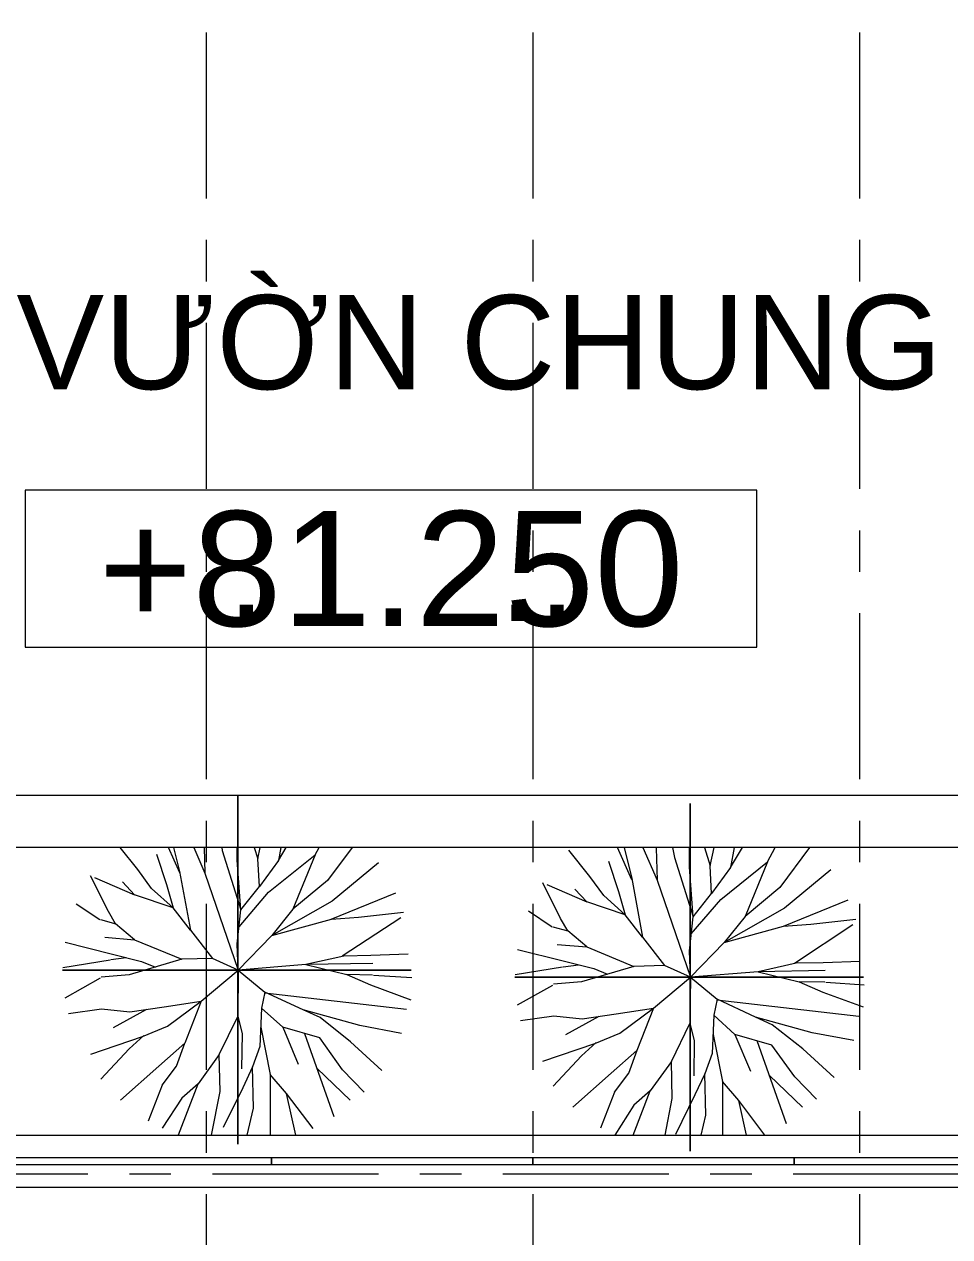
# Model space of a CAD drawing. Header units: millimetres. Extents: x -20144 to 117103, y -11426 to 48263.
# Drawn here: x 93754 to 97296, y 11211 to 15850 of the extents above; entities that cross this region are included whole.
import ezdxf
from ezdxf.enums import TextEntityAlignment as Align

# ---------------------------------------------------------------- set-up
doc = ezdxf.new("R2010")
doc.units = ezdxf.units.MM
doc.linetypes.add('Grid Line', pattern=[22.225, 12.7, -3.175, 3.175, -3.175])
for name, color, linetype, lineweight in [('CHU', 181, 'Continuous', 5), ('KI-HIEU-1', 151, 'Continuous', 9), ('KINH', 152, 'Continuous', 5), ('L-SITE', 91, 'Continuous', 5), ('NET-THAY', 2, 'Continuous', 15), ('TRUC', 225, 'Continuous', 5)]:
    doc.layers.add(name, color=color, linetype=linetype, lineweight=lineweight)
doc.styles.add('Arial', font='arial.ttf', dxfattribs={"height": 476.25})
doc.styles.add('Arial_4', font='arial.ttf', dxfattribs={"height": 360})

# ---------------------------------------------------------------- blocks, each defined once
blk = doc.blocks.new('*U631')
at = {"color": 7, "ltscale": 30, "true_color": 0xffffff, "insert": (520, 350), "char_height": 200, "attachment_point": 5, "bg_fill": 3, "box_fill_scale": 1.25, "bg_fill_color": 256, "bg_fill_true_color": 13158600, "bg_fill_transparency": 0}
blk.add_mtext('\\A1;.      ..', dxfattribs=at)
blk.add_lwpolyline([(-200, 200), (1200, 200), (1200, 500), (-200, 500)], close=True)
at = {"color": 7, "style": 'Arial'}
blk.add_attdef('±0.000', text='', height=220, dxfattribs=at).set_placement((500, 350), align=Align.MIDDLE)
blk = doc.blocks.new('System Panel - Glazed-668080-MẶT BẰNG TẦNG 23')
at = {"layer": 'KINH', "lineweight": 9}
for p, q in [((500, 12.7), (-500, 12.7)), ((-500, 12.7), (-500, -12.7)), ((500, -12.7), (500, 12.7)), ((-500, -12.7), (500, -12.7))]:
    blk.add_line(p, q, dxfattribs=at)
blk = doc.blocks.new('CAY XANH 1 - new block_dwg_110_植栽_中_高木 - 落葉1_φ4000_H5500-1445069-IDEA-4th Storey - Detail-V148-MẶT BẰNG TẦNG 23')
at = {"layer": 'L-SITE'}
for p, q in [((-667, 1111), (-797, 1400)), ((-387, 1400), (-379, 1110)), ((879, 1317), (625, 696)), ((1796, 880), (1057, 580)), ((-1850, 759), (-1578, 578)), ((-1570, 578), (-1398, 529)), ((1855, 599), (1188, 159)), ((-1453, 121), (-1278, 144)), ((-2000, 33), (-1462, 119)), ((-1975, -315), (-1571, -88)), ((1984, -88), (1545, -58)), ((1923, -449), (303, -262)), ((-1423, -653), (-1041, -445)), ((1097, -1672), (762, -724)), ((1278, -1483), (902, -1122)), ((-1024, -1718), (-864, -1308)), ((855, -1808), (552, -1405))]:
    blk.add_line(p, q, dxfattribs=at)
at = {"layer": 'L-SITE', "flags": 128}
for points in [[(-737, 1400), (-670, 1129), (-546, 458), (-743, 713), (-989, 932), (-1147, 1149), (-1348, 1400)], [(-507, 1400), (-379, 1110), (0, 0), (-295, 133)], [(-187, 1400), (-181, 1368), (30, 691), (242, 956)], [(1939, 182), (1516, 167), (1206, 162), (773, 64), (0, 0), (-10, 303), (30, 691), (-10, 1257), (-10, 1400)], [(1300, 1400), (1021, 1024), (625, 696), (384, 396), (0, 0), (305, -251), (268, -432)], [(10, 497), (348, 890), (879, 1317), (924, 1400)], [(184, 1400), (224, 1272), (252, 1400)], [(485, 1400), (459, 1252), (548, 1400)], [(-934, 1324), (-819, 978), (-743, 713), (-1182, 862)], [(459, 1252), (242, 956), (224, 1272)], [(1602, 1227), (1074, 790), (384, 396), (1064, 582), (1374, 607), (1887, 662)], [(-1522, 376), (-1182, 348), (-1399, 530), (-1482, 672), (-1685, 1077)], [(-1640, 1059), (-1182, 862), (-1319, 1008)], [(-546, 458), (-295, 133), (-645, 125)], [(-1974, 319), (-1451, 187), (-1104, 101), (-945, 37)], [(-1182, 348), (-645, 125), (-1245, -52), (-1564, -80)], [(-1683, -957), (-1092, -755), (-807, -637), (-423, -352), (0, 0), (-5, -527)], [(1538, 78), (773, 64), (1241, -50)], [(1534, -57), (1241, -50), (1512, -168), (1971, -338)], [(1865, -721), (1389, -632), (743, -453), (305, -251)], [(-1938, -494), (-1560, -440), (-1235, -475), (-846, -416), (-423, -352), (-610, -834), (-905, -1095), (-1342, -1483)], [(-217, -960), (-5, -527), (44, -720), (39, -1126)], [(508, -651), (268, -432), (248, -870), (165, -1101)], [(1640, -1145), (1284, -817), (935, -541), (743, -453)], [(258, -651), (365, -1191), (365, -1881)], [(1438, -1391), (1191, -1135), (931, -773), (508, -651), (685, -1070)], [(-1567, -1243), (-1244, -895), (-1077, -745)], [(-867, -1310), (-703, -1095), (-608, -832)], [(-303, -1881), (-207, -1385), (-217, -960), (-458, -1297)], [(103, -1881), (175, -1573), (165, -1101), (52, -1342), (-170, -1795)], [(657, -1881), (552, -1405), (365, -1191)], [(-682, -1880), (-458, -1297), (-645, -1459), (-866, -1803)]]:
    blk.add_lwpolyline(points, dxfattribs=at)
blk = doc.blocks.new('CAY XANH 1 - new block_dwg-V149-MẶT BẰNG TẦNG 23')
at = {"xscale": 0.5, "yscale": 0.5, "zscale": 0.5}
blk.add_blockref('CAY XANH 1 - new block_dwg_110_植栽_中_高木 - 落葉1_φ4000_H5500-1445069-IDEA-4th Storey - Detail-V148-MẶT BẰNG TẦNG 23', (-494873.7, 495980.5), dxfattribs=at)
blk = doc.blocks.new('CAY XANH 1 - CAY XANH_dwg-714093-MẶT BẰNG TẦNG 23')
at = {"layer": 'L-SITE'}
for p, q in [((28746.5, 0), (28733, 0)), ((28788.3, 0), (28770.7, 0)), ((28931.4, 0), (28921.9, 0)), ((29155.3, 0), (29164.1, 0))]:
    blk.add_line(p, q, dxfattribs=at)
at = {"layer": 'L-SITE', "flags": 128}
for points in [[(28694.1, 0), (28684.6, 0), (28661.3, 0), (28659.4, 0), (28644, 0), (28634.5, 0), (28611.2, 0), (28603.7, 0), (28594.2, 0), (28603.7, 0), (28609.6, 0), (28592.2, 0), (28570.9, 0), (28578.4, 0), (28603.7, 0), (28662, 0), (28642.6, 0), (28600.1, 0), (28579.1, 0), (28609.9, 0), (28604, 0), (28575.2, 0), (28563.7, 0), (28584.7, 0), (28609.9, 0), (28613.8, 0), (28600.1, 0), (28611.8, 0), (28638.7, 0), (28677.6, 0), (28708.4, 0), (28713.9, 0), (28725.7, 0), (28715.9, 0), (28712.3, 0), (28702.5, 0), (28691, 0), (28706.4, 0), (28731.3, 0), (28735.2, 0), (28750.6, 0), (28756.5, 0), (28781.4, 0), (28806.3, 0), (28821.7, 0), (28833.5, 0), (28837.1, 0), (28862.3, 0), (28883.3, 0), (28898.7, 0), (28916, 0), (28931.4, 0)], [(28647.5, 0), (28660.7, 0), (28678.3, 0), (28673.9, 0), (28669.5, 0), (28647.5, 0)], [(29039.2, 0), (29014.3, 0), (28989.4, 0), (28974, 0), (28975.7, 0), (28958.6, 0), (28943.2, 0), (28925.9, 0), (28918, 0), (28931.4, 0), (28920, 0), (28895.1, 0), (28877.7, 0), (28821.5, 0), (28814, 0), (28794.6, 0), (28769.7, 0), (28707.5, 0), (28715.4, 0), (28722.9, 0), (28717.3, 0), (28707.5, 0), (28702, 0), (28694.1, 0)], [(28752.4, 0), (28737, 0), (28715.7, 0)], [(28715.7, 0), (28725.2, 0), (28721.6, 0), (28735, 0), (28740.6, 0), (28746.5, 0), (28765.8, 0), (28752.4, 0)], [(28733, 0), (28738.9, 0), (28756, 0), (28765.8, 0), (28771.4, 0), (28775.3, 0), (28781.2, 0), (28788.7, 0), (28792.7, 0), (28732.7, 0)], [(28732.7, 0), (28740.3, 0), (28815.9, 0), (28825.4, 0), (28881.6, 0), (28895.1, 0), (28898.7, 0), (28889.2, 0), (28895.1, 0), (28904.6, 0), (28921.9, 0), (28927.8, 0)], [(28763.8, 0), (28748.4, 0), (28746.5, 0)], [(28785.1, 0), (28788.7, 0), (28790.7, 0), (28785.1, 0), (28763.8, 0)], [(28770.7, 0), (28768.5, 0), (28779.5, 0), (28788.3, 0)], [(28817.6, 0), (28796.6, 0), (28785.1, 0)], [(28921.9, 0), (28908.5, 0), (28910.5, 0), (28893.1, 0), (28898.7, 0), (28893.1, 0), (28867.9, 0), (28812, 0)], [(28812, 0), (28823.5, 0), (28817.6, 0)], [(28927.8, 0), (28939.3, 0), (28941.3, 0), (28946.8, 0), (28956.7, 0), (28933.4, 0), (28921.9, 0), (28931.4, 0), (28946.8, 0), (28962.2, 0), (28970.1, 0), (28981.6, 0), (28995, 0)], [(29091.3, 0), (29110.6, 0), (29116.2, 0), (29106.7, 0), (29089.3, 0), (29081.8, 0), (29072, 0), (29058.5, 0), (29037.2, 0), (29033.6, 0), (29018.2, 0), (29008.4, 0), (29002.8, 0), (28997, 0), (28983.5, 0), (28966.2, 0), (28958.6, 0), (28956.7, 0), (28939.3, 0), (28921.9, 0)], [(28921.9, 0), (28931.4, 0), (28933.4, 0), (28943.2, 0), (28956.7, 0), (28954.7, 0), (28958.6, 0), (28975.7, 0), (28981.6, 0), (28987.5, 0), (29004.8, 0), (29037.2, 0), (29047.1, 0), (29053, 0), (29041.2, 0), (29043.1, 0), (29051, 0), (29068.4, 0)], [(28995, 0), (29010.4, 0), (29025.8, 0), (29020.2, 0), (29006.5, 0)], [(29006.5, 0), (29025.8, 0), (29029.7, 0), (29018.2, 0), (29025.8, 0), (29045.1, 0), (29053, 0), (29062.5, 0), (29070, 0), (29083.8, 0), (29108.7, 0), (29114.5, 0)], [(29312.7, 0), (29293.4, 0), (29302.9, 0), (29316.3, 0), (29320.3, 0), (29302.9, 0), (29285.5, 0), (29262.6, 0), (29270.1, 0), (29304.9, 0), (29312.7, 0), (29304.9, 0), (29297.3, 0), (29281.9, 0), (29327.3, 0), (29348.6, 0), (29330.1, 0), (29343.5, 0), (29390.9, 0), (29381.4, 0), (29362, 0), (29366, 0), (29373.5, 0), (29352.5, 0), (29344.7, 0), (29331.2, 0), (29311.9, 0), (29298.5, 0), (29229.9, 0), (29212.5, 0), (29205, 0), (29176.1, 0), (29168.3, 0), (29150.9, 0), (29145.3, 0), (29160.7, 0), (29174.2, 0), (29170.2, 0), (29152.9, 0), (29145.3, 0), (29102.8, 0), (29106.7, 0), (29070, 0), (29043.1, 0), (29037.2, 0)], [(29037.2, 0), (29058.5, 0), (29072, 0), (29087.4, 0), (29099.2, 0), (29089.3, 0), (29075.9, 0), (29068.4, 0), (29104.7, 0), (29116.2, 0)], [(29116.2, 0), (29091.3, 0), (29083.8, 0), (29070, 0), (29049, 0), (29039.2, 0)], [(29068.4, 0), (29056.6, 0), (29060.5, 0), (29112.3, 0), (29147, 0), (29158.4, 0), (29135.5, 0), (29131.6, 0), (29147, 0), (29162.4, 0), (29169.9, 0), (29187.3, 0), (29195.1, 0), (29222, 0), (29233.5, 0), (29256.7, 0), (29210.9, 0), (29220.4, 0), (29208.6, 0), (29224, 0), (29237.7, 0), (29247.2, 0), (29260.6, 0), (29268.5, 0), (29283.9, 0), (29299.3, 0), (29312.7, 0)], [(29114.5, 0), (29100.8, 0), (29091.3, 0)], [(29160.7, 0), (29147, 0), (29133.5, 0), (29139.4, 0), (29162.4, 0), (29170.2, 0), (29154.8, 0)], [(29164.1, 0), (29172.9, 0), (29179.5, 0), (29192.7, 0), (29186.1, 0), (29150.9, 0), (29144.3, 0), (29137.8, 0), (29144.3, 0), (29155.3, 0)], [(29154.8, 0), (29162.4, 0), (29181.7, 0), (29191.5, 0), (29185.6, 0), (29212.5, 0), (29224, 0), (29205, 0), (29199.1, 0), (29177.8, 0), (29179.7, 0)], [(29179.7, 0), (29174.2, 0), (29160.7, 0)], [(29221.3, 0), (29199.3, 0), (29186.1, 0), (29199.3, 0)], [(29199.3, 0), (29210.3, 0), (29230.1, 0), (29241.1, 0), (29283.4, 0), (29301, 0), (29296.6, 0), (29238.9, 0), (29241.1, 0), (29225.7, 0), (29221.3, 0)]]:
    blk.add_lwpolyline(points, dxfattribs=at)
for points in [[(28645.7, 0), (28641.3, 0), (28706.9, 0), (28676.5, 0), (28672.1, 0), (28685.3, 0), (28676.5, 0)], [(28690.8, 0), (28669.5, 0), (28662, 0), (28675.4, 0), (28681, 0), (28698.3, 0), (28700.3, 0)], [(28737.7, 0), (28750.9, 0), (28759.7, 0), (28755.3, 0), (28737.7, 0), (28711.3, 0), (28700.3, 0), (28698.1, 0), (28715.7, 0), (28717.9, 0), (28722.3, 0), (28739.9, 0)], [(28785.9, 0), (28783.7, 0), (28768.3, 0), (28757.3, 0), (28752.9, 0), (28748.5, 0), (28768.3, 0), (28777.1, 0)], [(28904.6, 0), (28915.6, 0), (28871.6, 0), (28805.9, 0), (28810.3, 0), (28803.7, 0), (28873.8, 0), (28882.6, 0)], [(28871.6, 0), (28858.4, 0), (28851.8, 0), (28862.8, 0)], [(28898, 0), (28909, 0), (28928.8, 0), (28931, 0), (28935.4, 0), (28942, 0), (28931, 0), (28909, 0), (28880.4, 0)], [(28926.6, 0), (28942, 0), (28957.4, 0), (28950.8, 0), (28975, 0), (28957.4, 0), (28948.6, 0), (28915.6, 0)], [(28970.6, 0), (28975, 0), (28957.4, 0), (28942, 0), (28955.2, 0), (28950.8, 0)], [(29036.6, 0), (29043.2, 0), (29045.4, 0), (29025.6, 0), (29023.4, 0)], [(29118, 0), (29115.8, 0), (29135.6, 0), (29140, 0), (29129, 0)], [(29157.5, 0), (29161.9, 0), (29190.5, 0), (29194.9, 0), (29192.7, 0), (29205.9, 0), (29225.7, 0), (29219.1, 0), (29205.9, 0), (29203.7, 0), (29192.7, 0), (29164.1, 0)], [(29287, 0), (29239.4, 0), (29231.8, 0), (29294.6, 0), (29300.5, 0), (29319.8, 0), (29304.4, 0)]]:
    blk.add_lwpolyline(points, close=True, dxfattribs=at)
blk = doc.blocks.new('CAY XANH 1 - CAY XANH_dwg-714092-MẶT BẰNG TẦNG 23')
at = {"layer": 'L-SITE'}
for p, q in [((0, -28746.5), (0, -28733)), ((0, -28788.3), (0, -28770.7)), ((0, -28931.4), (0, -28921.9)), ((0, -29155.3), (0, -29164.1))]:
    blk.add_line(p, q, dxfattribs=at)
at = {"layer": 'L-SITE', "flags": 128}
for points in [[(0, -28694.1), (0, -28684.6), (0, -28661.3), (0, -28659.4), (0, -28644), (0, -28634.5), (0, -28611.2), (0, -28603.7), (0, -28594.2), (0, -28603.7), (0, -28609.6), (0, -28592.2), (0, -28570.9), (0, -28578.4), (0, -28603.7), (0, -28662), (0, -28642.6), (0, -28600.1), (0, -28579.1), (0, -28609.9), (0, -28604), (0, -28575.2), (0, -28563.7), (0, -28584.7), (0, -28609.9), (0, -28613.8), (0, -28600.1), (0, -28611.8), (0, -28638.7), (0, -28677.6), (0, -28708.4), (0, -28713.9), (0, -28725.7), (0, -28715.9), (0, -28712.3), (0, -28702.5), (0, -28691), (0, -28706.4), (0, -28731.3), (0, -28735.2), (0, -28750.6), (0, -28756.5), (0, -28781.4), (0, -28806.3), (0, -28821.7), (0, -28833.5), (0, -28837.1), (0, -28862.3), (0, -28883.3), (0, -28898.7), (0, -28916), (0, -28931.4)], [(0, -28647.5), (0, -28660.7), (0, -28678.3), (0, -28673.9), (0, -28669.5), (0, -28647.5)], [(0, -29039.2), (0, -29014.3), (0, -28989.4), (0, -28974), (0, -28975.7), (0, -28958.6), (0, -28943.2), (0, -28925.9), (0, -28918), (0, -28931.4), (0, -28920), (0, -28895.1), (0, -28877.7), (0, -28821.5), (0, -28814), (0, -28794.6), (0, -28769.7), (0, -28707.5), (0, -28715.4), (0, -28722.9), (0, -28717.3), (0, -28707.5), (0, -28702), (0, -28694.1)], [(0, -28752.4), (0, -28737), (0, -28715.7)], [(0, -28715.7), (0, -28725.2), (0, -28721.6), (0, -28735), (0, -28740.6), (0, -28746.5), (0, -28765.8), (0, -28752.4)], [(0, -28733), (0, -28738.9), (0, -28756), (0, -28765.8), (0, -28771.4), (0, -28775.3), (0, -28781.2), (0, -28788.7), (0, -28792.7), (0, -28732.7)], [(0, -28732.7), (0, -28740.3), (0, -28815.9), (0, -28825.4), (0, -28881.6), (0, -28895.1), (0, -28898.7), (0, -28889.2), (0, -28895.1), (0, -28904.6), (0, -28921.9), (0, -28927.8)], [(0, -28763.8), (0, -28748.4), (0, -28746.5)], [(0, -28785.1), (0, -28788.7), (0, -28790.7), (0, -28785.1), (0, -28763.8)], [(0, -28770.7), (0, -28768.5), (0, -28779.5), (0, -28788.3)], [(0, -28817.6), (0, -28796.6), (0, -28785.1)], [(0, -28921.9), (0, -28908.5), (0, -28910.5), (0, -28893.1), (0, -28898.7), (0, -28893.1), (0, -28867.9), (0, -28812)], [(0, -28812), (0, -28823.5), (0, -28817.6)], [(0, -28927.8), (0, -28939.3), (0, -28941.3), (0, -28946.8), (0, -28956.7), (0, -28933.4), (0, -28921.9), (0, -28931.4), (0, -28946.8), (0, -28962.2), (0, -28970.1), (0, -28981.6), (0, -28995)], [(0, -29091.3), (0, -29110.6), (0, -29116.2), (0, -29106.7), (0, -29089.3), (0, -29081.8), (0, -29072), (0, -29058.5), (0, -29037.2), (0, -29033.6), (0, -29018.2), (0, -29008.4), (0, -29002.8), (0, -28997), (0, -28983.5), (0, -28966.2), (0, -28958.6), (0, -28956.7), (0, -28939.3), (0, -28921.9)], [(0, -28921.9), (0, -28931.4), (0, -28933.4), (0, -28943.2), (0, -28956.7), (0, -28954.7), (0, -28958.6), (0, -28975.7), (0, -28981.6), (0, -28987.5), (0, -29004.8), (0, -29037.2), (0, -29047.1), (0, -29053), (0, -29041.2), (0, -29043.1), (0, -29051), (0, -29068.4)], [(0, -28995), (0, -29010.4), (0, -29025.8), (0, -29020.2), (0, -29006.5)], [(0, -29006.5), (0, -29025.8), (0, -29029.7), (0, -29018.2), (0, -29025.8), (0, -29045.1), (0, -29053), (0, -29062.5), (0, -29070), (0, -29083.8), (0, -29108.7), (0, -29114.5)], [(0, -29312.7), (0, -29293.4), (0, -29302.9), (0, -29316.3), (0, -29320.3), (0, -29302.9), (0, -29285.5), (0, -29262.6), (0, -29270.1), (0, -29304.9), (0, -29312.7), (0, -29304.9), (0, -29297.3), (0, -29281.9), (0, -29327.3), (0, -29348.6), (0, -29330.1), (0, -29343.5), (0, -29390.9), (0, -29381.4), (0, -29362), (0, -29366), (0, -29373.5), (0, -29352.5), (0, -29344.7), (0, -29331.2), (0, -29311.9), (0, -29298.5), (0, -29229.9), (0, -29212.5), (0, -29205), (0, -29176.1), (0, -29168.3), (0, -29150.9), (0, -29145.3), (0, -29160.7), (0, -29174.2), (0, -29170.2), (0, -29152.9), (0, -29145.3), (0, -29102.8), (0, -29106.7), (0, -29070), (0, -29043.1), (0, -29037.2)], [(0, -29037.2), (0, -29058.5), (0, -29072), (0, -29087.4), (0, -29099.2), (0, -29089.3), (0, -29075.9), (0, -29068.4), (0, -29104.7), (0, -29116.2)], [(0, -29116.2), (0, -29091.3), (0, -29083.8), (0, -29070), (0, -29049), (0, -29039.2)], [(0, -29068.4), (0, -29056.6), (0, -29060.5), (0, -29112.3), (0, -29147), (0, -29158.4), (0, -29135.5), (0, -29131.6), (0, -29147), (0, -29162.4), (0, -29169.9), (0, -29187.3), (0, -29195.1), (0, -29222), (0, -29233.5), (0, -29256.7), (0, -29210.9), (0, -29220.4), (0, -29208.6), (0, -29224), (0, -29237.7), (0, -29247.2), (0, -29260.6), (0, -29268.5), (0, -29283.9), (0, -29299.3), (0, -29312.7)], [(0, -29114.5), (0, -29100.8), (0, -29091.3)], [(0, -29160.7), (0, -29147), (0, -29133.5), (0, -29139.4), (0, -29162.4), (0, -29170.2), (0, -29154.8)], [(0, -29164.1), (0, -29172.9), (0, -29179.5), (0, -29192.7), (0, -29186.1), (0, -29150.9), (0, -29144.3), (0, -29137.8), (0, -29144.3), (0, -29155.3)], [(0, -29154.8), (0, -29162.4), (0, -29181.7), (0, -29191.5), (0, -29185.6), (0, -29212.5), (0, -29224), (0, -29205), (0, -29199.1), (0, -29177.8), (0, -29179.7)], [(0, -29179.7), (0, -29174.2), (0, -29160.7)], [(0, -29221.3), (0, -29199.3), (0, -29186.1), (0, -29199.3)], [(0, -29199.3), (0, -29210.3), (0, -29230.1), (0, -29241.1), (0, -29283.4), (0, -29301), (0, -29296.6), (0, -29238.9), (0, -29241.1), (0, -29225.7), (0, -29221.3)]]:
    blk.add_lwpolyline(points, dxfattribs=at)
for points in [[(0, -28645.7), (0, -28641.3), (0, -28706.9), (0, -28676.5), (0, -28672.1), (0, -28685.3), (0, -28676.5)], [(0, -28690.8), (0, -28669.5), (0, -28662), (0, -28675.4), (0, -28681), (0, -28698.3), (0, -28700.3)], [(0, -28737.7), (0, -28750.9), (0, -28759.7), (0, -28755.3), (0, -28737.7), (0, -28711.3), (0, -28700.3), (0, -28698.1), (0, -28715.7), (0, -28717.9), (0, -28722.3), (0, -28739.9)], [(0, -28785.9), (0, -28783.7), (0, -28768.3), (0, -28757.3), (0, -28752.9), (0, -28748.5), (0, -28768.3), (0, -28777.1)], [(0, -28904.6), (0, -28915.6), (0, -28871.6), (0, -28805.9), (0, -28810.3), (0, -28803.7), (0, -28873.8), (0, -28882.6)], [(0, -28871.6), (0, -28858.4), (0, -28851.8), (0, -28862.8)], [(0, -28898), (0, -28909), (0, -28928.8), (0, -28931), (0, -28935.4), (0, -28942), (0, -28931), (0, -28909), (0, -28880.4)], [(0, -28926.6), (0, -28942), (0, -28957.4), (0, -28950.8), (0, -28975), (0, -28957.4), (0, -28948.6), (0, -28915.6)], [(0, -28970.6), (0, -28975), (0, -28957.4), (0, -28942), (0, -28955.2), (0, -28950.8)], [(0, -29036.6), (0, -29043.2), (0, -29045.4), (0, -29025.6), (0, -29023.4)], [(0, -29118), (0, -29115.8), (0, -29135.6), (0, -29140), (0, -29129)], [(0, -29157.5), (0, -29161.9), (0, -29190.5), (0, -29194.9), (0, -29192.7), (0, -29205.9), (0, -29225.7), (0, -29219.1), (0, -29205.9), (0, -29203.7), (0, -29192.7), (0, -29164.1)], [(0, -29287), (0, -29239.4), (0, -29231.8), (0, -29294.6), (0, -29300.5), (0, -29319.8), (0, -29304.4)]]:
    blk.add_lwpolyline(points, close=True, dxfattribs=at)
blk = doc.blocks.new('CAY XANH 1 - CAY XANH 1-V150-MẶT BẰNG TẦNG 23')
for name, p, xscale, yscale, zscale in [('CAY XANH 1 - CAY XANH_dwg-714092-MẶT BẰNG TẦNG 23', (0, 46610), 1.608504446305672, 1.608504446305672, 1.608504446305672), ('CAY XANH 1 - new block_dwg-V149-MẶT BẰNG TẦNG 23', (331762.8, -332503.6), 0.6703958691910499, 0.6703958691910499, 0.6703958691910499), ('CAY XANH 1 - CAY XANH_dwg-714093-MẶT BẰNG TẦNG 23', (-46720.7, 0), 1.612196637345681, 1.612196637345681, 1.612196637345681)]:
    blk.add_blockref(name, p, dxfattribs=dict(xscale=xscale, yscale=yscale, zscale=zscale))
blk = doc.blocks.new('CAY XANH 1 - new block_dwg_110_植栽_中_高木 - 落葉1_φ4000_H5500-1445069-IDEA-4th Storey - Detail-V151-MẶT BẰNG TẦNG 23')
at = {"layer": 'L-SITE'}
for p, q in [((-667, 1111), (-833, 1481)), ((879, 1317), (625, 696)), ((1796, 880), (1057, 580)), ((-1850, 759), (-1578, 578)), ((-1570, 578), (-1398, 529)), ((1855, 599), (1188, 159)), ((-1453, 121), (-1278, 144)), ((-2000, 33), (-1462, 119)), ((-1975, -315), (-1571, -88)), ((1984, -88), (1545, -58)), ((1923, -449), (303, -262)), ((-1423, -653), (-1041, -445)), ((1097, -1672), (762, -724)), ((1278, -1483), (902, -1122)), ((-1024, -1718), (-864, -1308)), ((849, -1801), (552, -1405))]:
    blk.add_line(p, q, dxfattribs=at)
at = {"layer": 'L-SITE', "flags": 128}
for points in [[(-757, 1481), (-670, 1129), (-546, 458), (-743, 713), (-989, 932), (-1147, 1149), (-1389, 1451)], [(-542, 1481), (-379, 1110), (0, 0), (-295, 133)], [(-389, 1481), (-389, 1474), (-379, 1110)], [(-204, 1481), (-181, 1368), (30, 691), (242, 956)], [(1939, 182), (1516, 167), (1206, 162), (773, 64), (0, 0), (-10, 303), (30, 691), (-10, 1257), (-10, 1481)], [(1359, 1481), (1021, 1024), (625, 696), (384, 396), (0, 0), (305, -251), (268, -432)], [(10, 497), (348, 890), (879, 1317), (967, 1481)], [(159, 1481), (224, 1272), (270, 1481)], [(500, 1481), (459, 1252), (596, 1481)], [(-934, 1324), (-819, 978), (-743, 713), (-1182, 862)], [(459, 1252), (242, 956), (224, 1272)], [(1602, 1227), (1074, 790), (384, 396), (1064, 582), (1374, 607), (1887, 662)], [(-1522, 376), (-1182, 348), (-1399, 530), (-1482, 672), (-1685, 1077)], [(-1640, 1059), (-1182, 862), (-1319, 1008)], [(-546, 458), (-295, 133), (-645, 125)], [(-1974, 319), (-1451, 187), (-1104, 101), (-945, 37)], [(-1182, 348), (-645, 125), (-1245, -52), (-1564, -80)], [(-1683, -957), (-1092, -755), (-807, -637), (-423, -352), (0, 0), (-5, -527)], [(1538, 78), (773, 64), (1241, -50)], [(1534, -57), (1241, -50), (1512, -168), (1971, -338)], [(1865, -721), (1389, -632), (743, -453), (305, -251)], [(-1938, -494), (-1560, -440), (-1235, -475), (-846, -416), (-423, -352), (-610, -834), (-905, -1095), (-1342, -1483)], [(-217, -960), (-5, -527), (44, -720), (39, -1126)], [(508, -651), (268, -432), (248, -870), (165, -1101)], [(1640, -1145), (1284, -817), (935, -541), (743, -453)], [(258, -651), (365, -1191), (365, -1801)], [(1438, -1391), (1191, -1135), (931, -773), (508, -651), (685, -1070)], [(-1567, -1243), (-1244, -895), (-1077, -745)], [(-867, -1310), (-703, -1095), (-608, -832)], [(-288, -1801), (-207, -1385), (-217, -960), (-458, -1297)], [(122, -1801), (175, -1573), (165, -1101), (52, -1342), (-170, -1795)], [(639, -1801), (552, -1405), (365, -1191)], [(-652, -1801), (-458, -1297), (-645, -1459), (-864, -1801)]]:
    blk.add_lwpolyline(points, dxfattribs=at)
blk = doc.blocks.new('CAY XANH 1 - new block_dwg-V152-MẶT BẰNG TẦNG 23')
at = {"xscale": 0.5, "yscale": 0.5, "zscale": 0.5}
blk.add_blockref('CAY XANH 1 - new block_dwg_110_植栽_中_高木 - 落葉1_φ4000_H5500-1445069-IDEA-4th Storey - Detail-V151-MẶT BẰNG TẦNG 23', (-494873.7, 495980.5), dxfattribs=at)
blk = doc.blocks.new('CAY XANH 1 - CAY XANH 1-V153-MẶT BẰNG TẦNG 23')
for name, p, xscale, yscale, zscale in [('CAY XANH 1 - CAY XANH_dwg-714092-MẶT BẰNG TẦNG 23', (0, 46610), 1.608504446305672, 1.608504446305672, 1.608504446305672), ('CAY XANH 1 - new block_dwg-V152-MẶT BẰNG TẦNG 23', (331762.8, -332503.6), 0.6703958691910499, 0.6703958691910499, 0.6703958691910499), ('CAY XANH 1 - CAY XANH_dwg-714093-MẶT BẰNG TẦNG 23', (-46720.7, 0), 1.612196637345681, 1.612196637345681, 1.612196637345681)]:
    blk.add_blockref(name, p, dxfattribs=dict(xscale=xscale, yscale=yscale, zscale=zscale))

msp = doc.modelspace()

# ---------------------------------------------------------------- linework, layer by layer
at = {"layer": 'NET-THAY', "lineweight": 9}
for p, q in [((90100.5, 12899.9), (100587.8, 12899.9)), ((100500.5, 12699.9), (90100.5, 12699.9)), ((91400.5, 11599.9), (97700.5, 11599.9)), ((97700.5, 11399.9), (91400.5, 11399.9))]:
    msp.add_line(p, q, dxfattribs=at)
at = {"layer": 'TRUC', "linetype": 'Grid Line', "ltscale": 50}
for p, q in [((96950.5, 43599.9), (96950.5, -4500.1)), ((114000.5, 11449.9), (58907.6, 11449.9))]:
    msp.add_line(p, q, dxfattribs=at)

# ---------------------------------------------------------------- block references
at = {"lineweight": 9}
for name, p in [('CAY XANH 1 - CAY XANH 1-V150-MẶT BẰNG TẦNG 23', (94571.3, 12230.9)), ('CAY XANH 1 - CAY XANH 1-V153-MẶT BẰNG TẦNG 23', (96301.7, 12203.9))]:
    msp.add_blockref(name, p, dxfattribs=at)
at = {"lineweight": 9, "rotation": 180}
for p in [(94200.5, 11499.9), (95200.5, 11499.9), (96200.5, 11499.9), (97200.5, 11499.9)]:
    msp.add_blockref('System Panel - Glazed-668080-MẶT BẰNG TẦNG 23', p, dxfattribs=at)
at = {"layer": 'KI-HIEU-1', "linetype": 'ByBlock', "xscale": 2, "yscale": 2, "zscale": 2}
msp.add_blockref('*U631', (94157.9, 13067.3), dxfattribs=at).add_auto_attribs({'±0.000': '+81.250'})

# ---------------------------------------------------------------- texts
at = {"layer": 'CHU', "color": 7, "insert": (97267, 14813.7), "char_height": 360, "width": 4676.3, "attachment_point": 3, "line_spacing_factor": 0.936439, "style": 'Arial_4'}
msp.add_mtext('\\pt2540,5080,7620,10160,12700,15240,17780,20320,22860,25400,27940,30480,33020,35560,38100,40640,43180,45720,48260,50800,53340,55880,58420,60960,63500,66040,68580,71120,73660,76200,78740,81280;SÂN VƯỜN CHUNG', dxfattribs=at)

# ---------------------------------------------------------------- next in the draw order: linework, layer by layer
at = {"layer": 'TRUC', "linetype": 'Grid Line', "ltscale": 50}
for p, q in [((94450.5, 43599.9), (94450.5, -4500.1)), ((95700.5, 43599.9), (95700.5, -7167.6))]:
    msp.add_line(p, q, dxfattribs=at)

doc.saveas('drawing.dxf')
